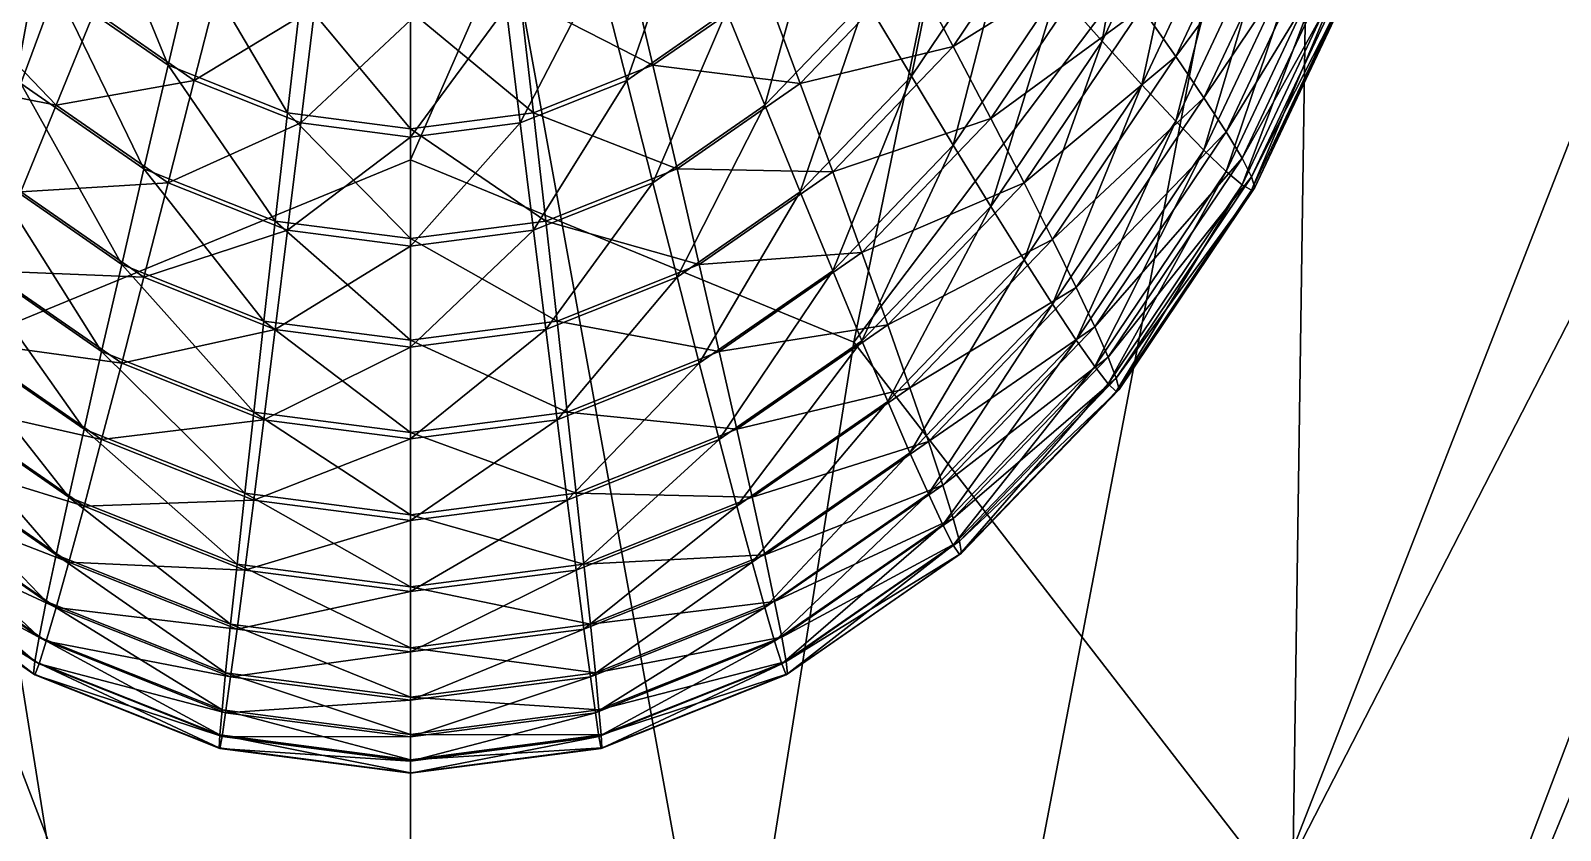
# Model space of a CAD drawing. Header units: metres. Extents: x -1.78 to 1.78, y -2.69 to 0.99.
# Drawn here: x -0.138 to 0.417, y -1.864 to -1.574 of the extents above; entities that cross this region are included whole.
import ezdxf

# ---------------------------------------------------------------- set-up
doc = ezdxf.new("R2010")
doc.units = ezdxf.units.M

msp = doc.modelspace()

# ---------------------------------------------------------------- linework, layer by layer
at = {"layer": 'Cockpit'}
for points in [[(0.26537, -1.4946, 0.41132), (0.251, -1.57795, 0.38563), (0.23473, -1.55959, 0.40219)], [(0.26537, -1.4946, 0.41132), (0.28376, -1.50845, 0.3954), (0.251, -1.57795, 0.38563)], [(0.28376, -1.50845, 0.3954), (0.26537, -1.5938, 0.36854), (0.251, -1.57795, 0.38563)], [(0.31395, -1.50661, 0.19446), (0.26537, -1.56597, 0.17049), (0.27771, -1.5835, 0.18365)], [(0.28376, -1.50845, 0.3954), (0.3, -1.52033, 0.37887), (0.26537, -1.5938, 0.36854)], [(0.32552, -1.51877, 0.20903), (0.31395, -1.50661, 0.19446), (0.27771, -1.5835, 0.18365)], [(-0.14142, -1.5933, 0.12482), (-0.12856, -1.55856, 0.1178), (-0.16527, -1.52038, 0.12316)], [(0.19696, -1.51595, 0.43322), (0.18181, -1.59066, 0.41081), (0.16527, -1.56302, 0.4266)], [(0.19696, -1.51595, 0.43322), (0.21667, -1.53887, 0.41809), (0.18181, -1.59066, 0.41081)], [(0.3, -1.52033, 0.37887), (0.27771, -1.60703, 0.35105), (0.26537, -1.5938, 0.36854)], [(0.32552, -1.51877, 0.20903), (0.27771, -1.5835, 0.18365), (0.28794, -1.5985, 0.19782)], [(0.3, -1.52033, 0.37887), (0.31395, -1.53014, 0.36186), (0.27771, -1.60703, 0.35105)], [(0.33461, -1.52888, 0.22441), (0.32552, -1.51877, 0.20903), (0.28794, -1.5985, 0.19782)], [(-0.08794, -1.58669, 0.11384), (-0.11472, -1.52147, 0.11228), (-0.12856, -1.55856, 0.1178)], [(-0.08794, -1.58669, 0.11384), (-0.07847, -1.54657, 0.10876), (-0.11472, -1.52147, 0.11228)], [(0.23473, -1.52381, 0.14758), (0.18181, -1.55129, 0.13072), (0.19696, -1.57991, 0.13969)], [(0.251, -1.54602, 0.15843), (0.23473, -1.52381, 0.14758), (0.19696, -1.57991, 0.13969)], [(0.1, -1.53052, 0.45136), (0.07847, -1.59218, 0.43323), (0.0684, -1.5524, 0.44829)], [(0.1, -1.53052, 0.45136), (0.11472, -1.56707, 0.43676), (0.07847, -1.59218, 0.43323)], [(0.31395, -1.53014, 0.36186), (0.28794, -1.61754, 0.3333), (0.27771, -1.60703, 0.35105)], [(0.33461, -1.52888, 0.22441), (0.28794, -1.5985, 0.19782), (0.29598, -1.61083, 0.21289)], [(0.31395, -1.53014, 0.36186), (0.32552, -1.53781, 0.3445), (0.28794, -1.61754, 0.3333)], [(0.34115, -1.53686, 0.24049), (0.33461, -1.52888, 0.22441), (0.29598, -1.61083, 0.21289)], [(0.14748, -1.533, 0.44155), (0.12856, -1.60121, 0.42123), (0.11472, -1.56707, 0.43676)], [(0.14748, -1.533, 0.44155), (0.16527, -1.56302, 0.4266), (0.12856, -1.60121, 0.42123)], [(0.34115, -1.53686, 0.24049), (0.29598, -1.61083, 0.21289), (0.30176, -1.62041, 0.22875)], [(0.34509, -1.54265, 0.25715), (0.34115, -1.53686, 0.24049), (0.30176, -1.62041, 0.22875)], [(0.21667, -1.53887, 0.41809), (0.19696, -1.61569, 0.3943), (0.18181, -1.59066, 0.41081)], [(0.21667, -1.53887, 0.41809), (0.23473, -1.55959, 0.40219), (0.19696, -1.61569, 0.3943)], [(0.32552, -1.53781, 0.3445), (0.29598, -1.62524, 0.31541), (0.28794, -1.61754, 0.3333)], [(0.32552, -1.53781, 0.3445), (0.33461, -1.54329, 0.32693), (0.29598, -1.62524, 0.31541)], [(0.33461, -1.54329, 0.32693), (0.30176, -1.63008, 0.29753), (0.29598, -1.62524, 0.31541)], [(0.34509, -1.54265, 0.25715), (0.30176, -1.62041, 0.22875), (0.30525, -1.62717, 0.24527)], [(0.33461, -1.54329, 0.32693), (0.34115, -1.54653, 0.30927), (0.30176, -1.63008, 0.29753)], [(0.34641, -1.54621, 0.27425), (0.34509, -1.54265, 0.25715), (0.30525, -1.62717, 0.24527)], [(-0.04465, -1.60393, 0.11142), (-0.07847, -1.54657, 0.10876), (-0.08794, -1.58669, 0.11384)], [(-0.04465, -1.60393, 0.11142), (-0.03984, -1.56195, 0.1066), (-0.07847, -1.54657, 0.10876)], [(0.08794, -1.58669, 0.11384), (0.07847, -1.54657, 0.10876), (0.03984, -1.56195, 0.1066)], [(0.12856, -1.55856, 0.1178), (0.07847, -1.54657, 0.10876), (0.08794, -1.58669, 0.11384)], [(0.251, -1.54602, 0.15843), (0.19696, -1.57991, 0.13969), (0.21062, -1.60601, 0.15)], [(0.26537, -1.56597, 0.17049), (0.251, -1.54602, 0.15843), (0.21062, -1.60601, 0.15)], [(0.34115, -1.54653, 0.30927), (0.30525, -1.63202, 0.27979), (0.30176, -1.63008, 0.29753)], [(0.34641, -1.54621, 0.27425), (0.30525, -1.62717, 0.24527), (0.30642, -1.63105, 0.26232)], [(0.34115, -1.54653, 0.30927), (0.34509, -1.54751, 0.29167), (0.30525, -1.63202, 0.27979)], [(0.34509, -1.54751, 0.29167), (0.30642, -1.63105, 0.26232), (0.30525, -1.63202, 0.27979)], [(0.34509, -1.54751, 0.29167), (0.34641, -1.54621, 0.27425), (0.30642, -1.63105, 0.26232)], [(-0.0684, -1.5524, 0.44829), (-0.07847, -1.59218, 0.43323), (-0.11472, -1.56707, 0.43676)], [(-0.03473, -1.5658, 0.4464), (-0.07847, -1.59218, 0.43323), (-0.0684, -1.5524, 0.44829)], [(0.0684, -1.5524, 0.44829), (0.03984, -1.60755, 0.43107), (0.03473, -1.5658, 0.4464)], [(0.0684, -1.5524, 0.44829), (0.07847, -1.59218, 0.43323), (0.03984, -1.60755, 0.43107)], [(0.18181, -1.55129, 0.13072), (0.12856, -1.55856, 0.1178), (0.14142, -1.5933, 0.12482)], [(0.19696, -1.57991, 0.13969), (0.18181, -1.55129, 0.13072), (0.14142, -1.5933, 0.12482)], [(-0.09674, -1.62425, 0.12047), (-0.12856, -1.55856, 0.1178), (-0.14142, -1.5933, 0.12482)], [(-0.09674, -1.62425, 0.12047), (-0.08794, -1.58669, 0.11384), (-0.12856, -1.55856, 0.1178)], [(0.14142, -1.5933, 0.12482), (0.12856, -1.55856, 0.1178), (0.08794, -1.58669, 0.11384)], [(0.23473, -1.55959, 0.40219), (0.21062, -1.63794, 0.3772), (0.19696, -1.61569, 0.3943)], [(0.23473, -1.55959, 0.40219), (0.251, -1.57795, 0.38563), (0.21062, -1.63794, 0.3772)], [(-0.12856, -1.60121, 0.42123), (-0.18181, -1.59066, 0.41081), (-0.16527, -1.56302, 0.4266)], [(-0.11472, -1.56707, 0.43676), (-0.12856, -1.60121, 0.42123), (-0.16527, -1.56302, 0.4266)], [(0, -1.60973, 0.11061), (-0.03984, -1.56195, 0.1066), (-0.04465, -1.60393, 0.11142)], [(0, -1.60973, 0.11061), (0, -1.56713, 0.10587), (-0.03984, -1.56195, 0.1066)], [(0.04465, -1.60393, 0.11142), (0.03984, -1.56195, 0.1066), (0, -1.56713, 0.10587)], [(0.08794, -1.58669, 0.11384), (0.03984, -1.56195, 0.1066), (0.04465, -1.60393, 0.11142)], [(0.16527, -1.56302, 0.4266), (0.14142, -1.63266, 0.40491), (0.12856, -1.60121, 0.42123)], [(0.16527, -1.56302, 0.4266), (0.18181, -1.59066, 0.41081), (0.14142, -1.63266, 0.40491)], [(-0.07847, -1.59218, 0.43323), (-0.12856, -1.60121, 0.42123), (-0.11472, -1.56707, 0.43676)], [(-0.03473, -1.5658, 0.4464), (-0.03984, -1.60755, 0.43107), (-0.07847, -1.59218, 0.43323)], [(0, -1.57032, 0.44577), (-0.03984, -1.60755, 0.43107), (-0.03473, -1.5658, 0.4464)], [(0, -1.57032, 0.44577), (0, -1.61273, 0.43034), (-0.03984, -1.60755, 0.43107)], [(0.03473, -1.5658, 0.4464), (0, -1.61273, 0.43034), (0, -1.57032, 0.44577)], [(0.03473, -1.5658, 0.4464), (0.03984, -1.60755, 0.43107), (0, -1.61273, 0.43034)], [(0.04465, -1.60393, 0.11142), (0, -1.56713, 0.10587), (0, -1.60973, 0.11061)], [(0.11472, -1.56707, 0.43676), (0.08794, -1.62934, 0.41728), (0.07847, -1.59218, 0.43323)], [(0.11472, -1.56707, 0.43676), (0.12856, -1.60121, 0.42123), (0.08794, -1.62934, 0.41728)], [(0.26537, -1.56597, 0.17049), (0.21062, -1.60601, 0.15), (0.22267, -1.62939, 0.16158)], [(0.27771, -1.5835, 0.18365), (0.26537, -1.56597, 0.17049), (0.22267, -1.62939, 0.16158)], [(0.19696, -1.57991, 0.13969), (0.14142, -1.5933, 0.12482), (0.15321, -1.62541, 0.1333)], [(0.21062, -1.60601, 0.15), (0.19696, -1.57991, 0.13969), (0.15321, -1.62541, 0.1333)], [(0.251, -1.57795, 0.38563), (0.22267, -1.65722, 0.35963), (0.21062, -1.63794, 0.3772)], [(0.251, -1.57795, 0.38563), (0.26537, -1.5938, 0.36854), (0.22267, -1.65722, 0.35963)], [(-0.04912, -1.6432, 0.11781), (-0.08794, -1.58669, 0.11384), (-0.09674, -1.62425, 0.12047)], [(-0.04912, -1.6432, 0.11781), (-0.04465, -1.60393, 0.11142), (-0.08794, -1.58669, 0.11384)], [(0.09674, -1.62425, 0.12047), (0.08794, -1.58669, 0.11384), (0.04465, -1.60393, 0.11142)], [(0.14142, -1.5933, 0.12482), (0.08794, -1.58669, 0.11384), (0.09674, -1.62425, 0.12047)], [(0.27771, -1.5835, 0.18365), (0.22267, -1.62939, 0.16158), (0.23303, -1.64988, 0.17432)], [(0.28794, -1.5985, 0.19782), (0.27771, -1.5835, 0.18365), (0.23303, -1.64988, 0.17432)], [(-0.12856, -1.60121, 0.42123), (-0.14142, -1.63266, 0.40491), (-0.18181, -1.59066, 0.41081)], [(-0.07847, -1.59218, 0.43323), (-0.08794, -1.62934, 0.41728), (-0.12856, -1.60121, 0.42123)], [(-0.03984, -1.60755, 0.43107), (-0.08794, -1.62934, 0.41728), (-0.07847, -1.59218, 0.43323)], [(0.07847, -1.59218, 0.43323), (0.04465, -1.64657, 0.41486), (0.03984, -1.60755, 0.43107)], [(0.07847, -1.59218, 0.43323), (0.08794, -1.62934, 0.41728), (0.04465, -1.64657, 0.41486)], [(0.18181, -1.59066, 0.41081), (0.15321, -1.6612, 0.38791), (0.14142, -1.63266, 0.40491)], [(0.18181, -1.59066, 0.41081), (0.19696, -1.61569, 0.3943), (0.15321, -1.6612, 0.38791)], [(-0.1048, -1.65894, 0.12858), (-0.14142, -1.5933, 0.12482), (-0.15321, -1.62541, 0.1333)], [(-0.1048, -1.65894, 0.12858), (-0.09674, -1.62425, 0.12047), (-0.14142, -1.5933, 0.12482)], [(0.15321, -1.62541, 0.1333), (0.14142, -1.5933, 0.12482), (0.09674, -1.62425, 0.12047)], [(0.26537, -1.5938, 0.36854), (0.23303, -1.6734, 0.34173), (0.22267, -1.65722, 0.35963)], [(0.26537, -1.5938, 0.36854), (0.27771, -1.60703, 0.35105), (0.23303, -1.6734, 0.34173)], [(0.28794, -1.5985, 0.19782), (0.23303, -1.64988, 0.17432), (0.24161, -1.66732, 0.18815)], [(0.29598, -1.61083, 0.21289), (0.28794, -1.5985, 0.19782), (0.24161, -1.66732, 0.18815)], [(-0.08794, -1.62934, 0.41728), (-0.14142, -1.63266, 0.40491), (-0.12856, -1.60121, 0.42123)], [(0, -1.64958, 0.11691), (-0.04465, -1.60393, 0.11142), (-0.04912, -1.6432, 0.11781)], [(0, -1.64958, 0.11691), (0, -1.60973, 0.11061), (-0.04465, -1.60393, 0.11142)], [(0.04912, -1.6432, 0.11781), (0.04465, -1.60393, 0.11142), (0, -1.60973, 0.11061)], [(0.09674, -1.62425, 0.12047), (0.04465, -1.60393, 0.11142), (0.04912, -1.6432, 0.11781)], [(0.12856, -1.60121, 0.42123), (0.09674, -1.66361, 0.40056), (0.08794, -1.62934, 0.41728)], [(0.12856, -1.60121, 0.42123), (0.14142, -1.63266, 0.40491), (0.09674, -1.66361, 0.40056)], [(-0.03984, -1.60755, 0.43107), (-0.04465, -1.64657, 0.41486), (-0.08794, -1.62934, 0.41728)], [(0, -1.61273, 0.43034), (-0.04465, -1.64657, 0.41486), (-0.03984, -1.60755, 0.43107)], [(0.03984, -1.60755, 0.43107), (0, -1.65237, 0.41404), (0, -1.61273, 0.43034)], [(0.03984, -1.60755, 0.43107), (0.04465, -1.64657, 0.41486), (0, -1.65237, 0.41404)], [(0.04912, -1.6432, 0.11781), (0, -1.60973, 0.11061), (0, -1.64958, 0.11691)], [(0.21062, -1.60601, 0.15), (0.15321, -1.62541, 0.1333), (0.16383, -1.65467, 0.14316)], [(0.22267, -1.62939, 0.16158), (0.21062, -1.60601, 0.15), (0.16383, -1.65467, 0.14316)], [(0.27771, -1.60703, 0.35105), (0.24161, -1.68636, 0.32363), (0.23303, -1.6734, 0.34173)], [(0.27771, -1.60703, 0.35105), (0.28794, -1.61754, 0.3333), (0.24161, -1.68636, 0.32363)], [(0, -1.61273, 0.43034), (0, -1.65237, 0.41404), (-0.04465, -1.64657, 0.41486)], [(0.29598, -1.61083, 0.21289), (0.24161, -1.66732, 0.18815), (0.24835, -1.68157, 0.20295)], [(0.30176, -1.62041, 0.22875), (0.29598, -1.61083, 0.21289), (0.24835, -1.68157, 0.20295)], [(0.19696, -1.61569, 0.3943), (0.16383, -1.6866, 0.37036), (0.15321, -1.6612, 0.38791)], [(0.19696, -1.61569, 0.3943), (0.21062, -1.63794, 0.3772), (0.16383, -1.6866, 0.37036)], [(0.28794, -1.61754, 0.3333), (0.24835, -1.69598, 0.30547), (0.24161, -1.68636, 0.32363)], [(0.28794, -1.61754, 0.3333), (0.29598, -1.62524, 0.31541), (0.24835, -1.69598, 0.30547)], [(0.30176, -1.62041, 0.22875), (0.24835, -1.68157, 0.20295), (0.25321, -1.69254, 0.21861)], [(0.30525, -1.62717, 0.24527), (0.30176, -1.62041, 0.22875), (0.25321, -1.69254, 0.21861)], [(-0.11207, -1.69052, 0.13812), (-0.15321, -1.62541, 0.1333), (-0.16383, -1.65467, 0.14316)], [(-0.11207, -1.69052, 0.13812), (-0.1048, -1.65894, 0.12858), (-0.15321, -1.62541, 0.1333)], [(-0.05321, -1.67948, 0.1257), (-0.09674, -1.62425, 0.12047), (-0.1048, -1.65894, 0.12858)], [(-0.05321, -1.67948, 0.1257), (-0.04912, -1.6432, 0.11781), (-0.09674, -1.62425, 0.12047)], [(0.1048, -1.65894, 0.12858), (0.09674, -1.62425, 0.12047), (0.04912, -1.6432, 0.11781)], [(0.15321, -1.62541, 0.1333), (0.09674, -1.62425, 0.12047), (0.1048, -1.65894, 0.12858)], [(0.16383, -1.65467, 0.14316), (0.15321, -1.62541, 0.1333), (0.1048, -1.65894, 0.12858)], [(0.29598, -1.62524, 0.31541), (0.25321, -1.7022, 0.2874), (0.24835, -1.69598, 0.30547)], [(0.29598, -1.62524, 0.31541), (0.30176, -1.63008, 0.29753), (0.25321, -1.7022, 0.2874)], [(-0.08794, -1.62934, 0.41728), (-0.09674, -1.66361, 0.40056), (-0.14142, -1.63266, 0.40491)], [(-0.04465, -1.64657, 0.41486), (-0.09674, -1.66361, 0.40056), (-0.08794, -1.62934, 0.41728)], [(0.08794, -1.62934, 0.41728), (0.04912, -1.68257, 0.3979), (0.04465, -1.64657, 0.41486)], [(0.08794, -1.62934, 0.41728), (0.09674, -1.66361, 0.40056), (0.04912, -1.68257, 0.3979)], [(0.22267, -1.62939, 0.16158), (0.16383, -1.65467, 0.14316), (0.17321, -1.68083, 0.15435)], [(0.23303, -1.64988, 0.17432), (0.22267, -1.62939, 0.16158), (0.17321, -1.68083, 0.15435)], [(0.30525, -1.62717, 0.24527), (0.25321, -1.69254, 0.21861), (0.25614, -1.70013, 0.23501)], [(0.30176, -1.63008, 0.29753), (0.25614, -1.70498, 0.26954), (0.25321, -1.7022, 0.2874)], [(0.30642, -1.63105, 0.26232), (0.30525, -1.62717, 0.24527), (0.25614, -1.70013, 0.23501)], [(0.30176, -1.63008, 0.29753), (0.30525, -1.63202, 0.27979), (0.25614, -1.70498, 0.26954)], [(0.30642, -1.63105, 0.26232), (0.25614, -1.70013, 0.23501), (0.25712, -1.70428, 0.25203)], [(0.30525, -1.63202, 0.27979), (0.25712, -1.70428, 0.25203), (0.25614, -1.70498, 0.26954)], [(0.30525, -1.63202, 0.27979), (0.30642, -1.63105, 0.26232), (0.25712, -1.70428, 0.25203)], [(-0.09674, -1.66361, 0.40056), (-0.15321, -1.6612, 0.38791), (-0.14142, -1.63266, 0.40491)], [(0.14142, -1.63266, 0.40491), (0.1048, -1.69473, 0.3832), (0.09674, -1.66361, 0.40056)], [(0.14142, -1.63266, 0.40491), (0.15321, -1.6612, 0.38791), (0.1048, -1.69473, 0.3832)], [(0, -1.68639, 0.12473), (-0.04912, -1.6432, 0.11781), (-0.05321, -1.67948, 0.1257)], [(0, -1.68639, 0.12473), (0, -1.64958, 0.11691), (-0.04912, -1.6432, 0.11781)], [(0.05321, -1.67948, 0.1257), (0.04912, -1.6432, 0.11781), (0, -1.64958, 0.11691)], [(0.1048, -1.65894, 0.12858), (0.04912, -1.6432, 0.11781), (0.05321, -1.67948, 0.1257)], [(0.21062, -1.63794, 0.3772), (0.17321, -1.70867, 0.3524), (0.16383, -1.6866, 0.37036)], [(0.21062, -1.63794, 0.3772), (0.22267, -1.65722, 0.35963), (0.17321, -1.70867, 0.3524)], [(-0.04465, -1.64657, 0.41486), (-0.04912, -1.68257, 0.3979), (-0.09674, -1.66361, 0.40056)], [(0, -1.65237, 0.41404), (-0.04912, -1.68257, 0.3979), (-0.04465, -1.64657, 0.41486)], [(0.04465, -1.64657, 0.41486), (0, -1.68895, 0.397), (0, -1.65237, 0.41404)], [(0.04465, -1.64657, 0.41486), (0.04912, -1.68257, 0.3979), (0, -1.68895, 0.397)], [(0, -1.65237, 0.41404), (0, -1.68895, 0.397), (-0.04912, -1.68257, 0.3979)], [(0.05321, -1.67948, 0.1257), (0, -1.64958, 0.11691), (0, -1.68639, 0.12473)], [(0.23303, -1.64988, 0.17432), (0.17321, -1.68083, 0.15435), (0.18126, -1.70372, 0.16676)], [(0.24161, -1.66732, 0.18815), (0.23303, -1.64988, 0.17432), (0.18126, -1.70372, 0.16676)], [(-0.11848, -1.71874, 0.14902), (-0.16383, -1.65467, 0.14316), (-0.1732, -1.68083, 0.15435)], [(-0.11848, -1.71874, 0.14902), (-0.11207, -1.69052, 0.13812), (-0.16383, -1.65467, 0.14316)], [(-0.0569, -1.71248, 0.13504), (-0.1048, -1.65894, 0.12858), (-0.11207, -1.69052, 0.13812)], [(-0.0569, -1.71248, 0.13504), (-0.05321, -1.67948, 0.1257), (-0.1048, -1.65894, 0.12858)], [(0.11207, -1.69052, 0.13812), (0.1048, -1.65894, 0.12858), (0.05321, -1.67948, 0.1257)], [(0.16383, -1.65467, 0.14316), (0.1048, -1.65894, 0.12858), (0.11207, -1.69052, 0.13812)], [(0.17321, -1.68083, 0.15435), (0.16383, -1.65467, 0.14316), (0.11207, -1.69052, 0.13812)], [(0.22267, -1.65722, 0.35963), (0.18126, -1.72724, 0.33416), (0.17321, -1.70867, 0.3524)], [(0.22267, -1.65722, 0.35963), (0.23303, -1.6734, 0.34173), (0.18126, -1.72724, 0.33416)], [(-0.1048, -1.69473, 0.3832), (-0.16383, -1.6866, 0.37036), (-0.15321, -1.6612, 0.38791)], [(-0.09674, -1.66361, 0.40056), (-0.1048, -1.69473, 0.3832), (-0.15321, -1.6612, 0.38791)], [(-0.04912, -1.68257, 0.3979), (-0.1048, -1.69473, 0.3832), (-0.09674, -1.66361, 0.40056)], [(0.09674, -1.66361, 0.40056), (0.05321, -1.71526, 0.38031), (0.04912, -1.68257, 0.3979)], [(0.09674, -1.66361, 0.40056), (0.1048, -1.69473, 0.3832), (0.05321, -1.71526, 0.38031)], [(0.15321, -1.6612, 0.38791), (0.11207, -1.72245, 0.36532), (0.1048, -1.69473, 0.3832)], [(0.15321, -1.6612, 0.38791), (0.16383, -1.6866, 0.37036), (0.11207, -1.72245, 0.36532)], [(0.24161, -1.66732, 0.18815), (0.18126, -1.70372, 0.16676), (0.18794, -1.72314, 0.18031)], [(0.24835, -1.68157, 0.20295), (0.24161, -1.66732, 0.18815), (0.18794, -1.72314, 0.18031)], [(0.23303, -1.6734, 0.34173), (0.18794, -1.74218, 0.31578), (0.18126, -1.72724, 0.33416)], [(0.23303, -1.6734, 0.34173), (0.24161, -1.68636, 0.32363), (0.18794, -1.74218, 0.31578)], [(-0.12399, -1.74338, 0.16118), (-0.1732, -1.68083, 0.15435), (-0.18126, -1.70372, 0.16676)], [(-0.12399, -1.74338, 0.16118), (-0.11848, -1.71874, 0.14902), (-0.1732, -1.68083, 0.15435)], [(0, -1.71987, 0.134), (-0.05321, -1.67948, 0.1257), (-0.0569, -1.71248, 0.13504)], [(0, -1.71987, 0.134), (0, -1.68639, 0.12473), (-0.05321, -1.67948, 0.1257)], [(0.0569, -1.71248, 0.13504), (0.05321, -1.67948, 0.1257), (0, -1.68639, 0.12473)], [(0.11207, -1.69052, 0.13812), (0.05321, -1.67948, 0.1257), (0.0569, -1.71248, 0.13504)], [(0.17321, -1.68083, 0.15435), (0.11207, -1.69052, 0.13812), (0.11848, -1.71874, 0.14902)], [(0.18126, -1.70372, 0.16676), (0.17321, -1.68083, 0.15435), (0.11848, -1.71874, 0.14902)], [(0.24835, -1.68157, 0.20295), (0.18794, -1.72314, 0.18031), (0.19319, -1.73895, 0.19489)], [(0.25321, -1.69254, 0.21861), (0.24835, -1.68157, 0.20295), (0.19319, -1.73895, 0.19489)], [(-0.11207, -1.72245, 0.36532), (-0.1732, -1.70867, 0.3524), (-0.16383, -1.6866, 0.37036)], [(-0.1048, -1.69473, 0.3832), (-0.11207, -1.72245, 0.36532), (-0.16383, -1.6866, 0.37036)], [(-0.04912, -1.68257, 0.3979), (-0.05321, -1.71526, 0.38031), (-0.1048, -1.69473, 0.3832)], [(0, -1.68895, 0.397), (-0.05321, -1.71526, 0.38031), (-0.04912, -1.68257, 0.3979)], [(0.04912, -1.68257, 0.3979), (0, -1.72218, 0.37934), (0, -1.68895, 0.397)], [(0.04912, -1.68257, 0.3979), (0.05321, -1.71526, 0.38031), (0, -1.72218, 0.37934)], [(0.0569, -1.71248, 0.13504), (0, -1.68639, 0.12473), (0, -1.71987, 0.134)], [(0.16383, -1.6866, 0.37036), (0.11848, -1.74657, 0.34707), (0.11207, -1.72245, 0.36532)], [(0.16383, -1.6866, 0.37036), (0.17321, -1.70867, 0.3524), (0.11848, -1.74657, 0.34707)], [(0.24161, -1.68636, 0.32363), (0.19319, -1.75336, 0.29741), (0.18794, -1.74218, 0.31578)], [(0.24161, -1.68636, 0.32363), (0.24835, -1.69598, 0.30547), (0.19319, -1.75336, 0.29741)], [(-0.06015, -1.74195, 0.14576), (-0.11207, -1.69052, 0.13812), (-0.11848, -1.71874, 0.14902)], [(-0.06015, -1.74195, 0.14576), (-0.0569, -1.71248, 0.13504), (-0.11207, -1.69052, 0.13812)], [(0, -1.68895, 0.397), (0, -1.72218, 0.37934), (-0.05321, -1.71526, 0.38031)], [(0.11848, -1.71874, 0.14902), (0.11207, -1.69052, 0.13812), (0.0569, -1.71248, 0.13504)], [(0.25321, -1.69254, 0.21861), (0.19319, -1.73895, 0.19489), (0.19696, -1.75104, 0.21039)], [(0.25614, -1.70013, 0.23501), (0.25321, -1.69254, 0.21861), (0.19696, -1.75104, 0.21039)], [(-0.05321, -1.71526, 0.38031), (-0.11207, -1.72245, 0.36532), (-0.1048, -1.69473, 0.3832)], [(0.1048, -1.69473, 0.3832), (0.0569, -1.74441, 0.36224), (0.05321, -1.71526, 0.38031)], [(0.1048, -1.69473, 0.3832), (0.11207, -1.72245, 0.36532), (0.0569, -1.74441, 0.36224)], [(0.24835, -1.69598, 0.30547), (0.19696, -1.76071, 0.27917), (0.19319, -1.75336, 0.29741)], [(0.24835, -1.69598, 0.30547), (0.25321, -1.7022, 0.2874), (0.19696, -1.76071, 0.27917)], [(-0.12856, -1.76427, 0.17453), (-0.18126, -1.70372, 0.16676), (-0.18794, -1.72314, 0.18031)], [(-0.12856, -1.76427, 0.17453), (-0.12399, -1.74338, 0.16118), (-0.18126, -1.70372, 0.16676)], [(0.18126, -1.70372, 0.16676), (0.11848, -1.71874, 0.14902), (0.12399, -1.74338, 0.16118)], [(0.18794, -1.72314, 0.18031), (0.18126, -1.70372, 0.16676), (0.12399, -1.74338, 0.16118)], [(0.25614, -1.70013, 0.23501), (0.19696, -1.75104, 0.21039), (0.19924, -1.75931, 0.2267)], [(0.25321, -1.7022, 0.2874), (0.19924, -1.76416, 0.26122), (0.19696, -1.76071, 0.27917)], [(0.25712, -1.70428, 0.25203), (0.25614, -1.70013, 0.23501), (0.19924, -1.75931, 0.2267)], [(0.25321, -1.7022, 0.2874), (0.25614, -1.70498, 0.26954), (0.19924, -1.76416, 0.26122)], [(0.25712, -1.70428, 0.25203), (0.19924, -1.75931, 0.2267), (0.2, -1.76369, 0.24368)], [(0.25614, -1.70498, 0.26954), (0.25712, -1.70428, 0.25203), (0.2, -1.76369, 0.24368)], [(-0.11848, -1.74658, 0.34707), (-0.18126, -1.72724, 0.33416), (-0.1732, -1.70867, 0.3524)], [(-0.11207, -1.72245, 0.36532), (-0.11848, -1.74658, 0.34707), (-0.1732, -1.70867, 0.3524)], [(0.17321, -1.70867, 0.3524), (0.12399, -1.76691, 0.32858), (0.11848, -1.74657, 0.34707)], [(0.17321, -1.70867, 0.3524), (0.18126, -1.72724, 0.33416), (0.12399, -1.76691, 0.32858)], [(0.25614, -1.70498, 0.26954), (0.2, -1.76369, 0.24368), (0.19924, -1.76416, 0.26122)], [(-0.05321, -1.71526, 0.38031), (-0.0569, -1.74441, 0.36224), (-0.11207, -1.72245, 0.36532)], [(0, -1.74977, 0.14466), (-0.0569, -1.71248, 0.13504), (-0.06015, -1.74195, 0.14576)], [(0, -1.74977, 0.14466), (0, -1.71987, 0.134), (-0.0569, -1.71248, 0.13504)], [(0, -1.72218, 0.37934), (-0.0569, -1.74441, 0.36224), (-0.05321, -1.71526, 0.38031)], [(0.06015, -1.74195, 0.14576), (0.0569, -1.71248, 0.13504), (0, -1.71987, 0.134)], [(0.05321, -1.71526, 0.38031), (0, -1.7518, 0.3612), (0, -1.72218, 0.37934)], [(0.05321, -1.71526, 0.38031), (0.0569, -1.74441, 0.36224), (0, -1.7518, 0.3612)], [(0.11848, -1.71874, 0.14902), (0.0569, -1.71248, 0.13504), (0.06015, -1.74195, 0.14576)], [(-0.06295, -1.76768, 0.15777), (-0.11848, -1.71874, 0.14902), (-0.12399, -1.74338, 0.16118)], [(-0.06295, -1.76768, 0.15777), (-0.06015, -1.74195, 0.14576), (-0.11848, -1.71874, 0.14902)], [(0.06015, -1.74195, 0.14576), (0, -1.71987, 0.134), (0, -1.74977, 0.14466)], [(0.12399, -1.74338, 0.16118), (0.11848, -1.71874, 0.14902), (0.06015, -1.74195, 0.14576)], [(-0.13215, -1.78123, 0.18895), (-0.18794, -1.72314, 0.18031), (-0.19319, -1.73895, 0.19489)], [(-0.13215, -1.78123, 0.18895), (-0.12856, -1.76427, 0.17453), (-0.18794, -1.72314, 0.18031)], [(-0.0569, -1.74441, 0.36224), (-0.11848, -1.74658, 0.34707), (-0.11207, -1.72245, 0.36532)], [(0, -1.72218, 0.37934), (0, -1.7518, 0.3612), (-0.0569, -1.74441, 0.36224)], [(0.11207, -1.72245, 0.36532), (0.06015, -1.76979, 0.34381), (0.0569, -1.74441, 0.36224)], [(0.11207, -1.72245, 0.36532), (0.11848, -1.74657, 0.34707), (0.06015, -1.76979, 0.34381)], [(0.18794, -1.72314, 0.18031), (0.12399, -1.74338, 0.16118), (0.12856, -1.76427, 0.17453)], [(0.19319, -1.73895, 0.19489), (0.18794, -1.72314, 0.18031), (0.12856, -1.76427, 0.17453)], [(-0.12399, -1.76691, 0.32858), (-0.18794, -1.74218, 0.31578), (-0.18126, -1.72724, 0.33416)], [(-0.11848, -1.74658, 0.34707), (-0.12399, -1.76691, 0.32858), (-0.18126, -1.72724, 0.33416)], [(0.18126, -1.72724, 0.33416), (0.12856, -1.78331, 0.31), (0.12399, -1.76691, 0.32858)], [(0.18126, -1.72724, 0.33416), (0.18794, -1.74218, 0.31578), (0.12856, -1.78331, 0.31)], [(-0.13473, -1.79414, 0.20433), (-0.19319, -1.73895, 0.19489), (-0.19696, -1.75104, 0.21039)], [(-0.12856, -1.78331, 0.31), (-0.19319, -1.75336, 0.29741), (-0.18794, -1.74218, 0.31578)], [(-0.13473, -1.79414, 0.20433), (-0.13215, -1.78123, 0.18895), (-0.19319, -1.73895, 0.19489)], [(-0.12399, -1.76691, 0.32858), (-0.12856, -1.78331, 0.31), (-0.18794, -1.74218, 0.31578)], [(0, -1.77586, 0.15662), (-0.06015, -1.74195, 0.14576), (-0.06295, -1.76768, 0.15777)], [(0, -1.77586, 0.15662), (0, -1.74977, 0.14466), (-0.06015, -1.74195, 0.14576)], [(0.06295, -1.76768, 0.15777), (0.06015, -1.74195, 0.14576), (0, -1.74977, 0.14466)], [(0.12399, -1.74338, 0.16118), (0.06015, -1.74195, 0.14576), (0.06295, -1.76768, 0.15777)], [(0.19319, -1.73895, 0.19489), (0.12856, -1.76427, 0.17453), (0.13215, -1.78123, 0.18895)], [(0.18794, -1.74218, 0.31578), (0.13215, -1.79564, 0.29147), (0.12856, -1.78331, 0.31)], [(0.19696, -1.75104, 0.21039), (0.19319, -1.73895, 0.19489), (0.13215, -1.78123, 0.18895)], [(0.18794, -1.74218, 0.31578), (0.19319, -1.75336, 0.29741), (0.13215, -1.79564, 0.29147)], [(-0.06527, -1.78946, 0.17099), (-0.12399, -1.74338, 0.16118), (-0.12856, -1.76427, 0.17453)], [(-0.06527, -1.78946, 0.17099), (-0.06295, -1.76768, 0.15777), (-0.12399, -1.74338, 0.16118)], [(-0.06015, -1.76979, 0.34381), (-0.12399, -1.76691, 0.32858), (-0.11848, -1.74658, 0.34707)], [(-0.0569, -1.74441, 0.36224), (-0.06015, -1.76979, 0.34381), (-0.11848, -1.74658, 0.34707)], [(0, -1.7518, 0.3612), (-0.06015, -1.76979, 0.34381), (-0.0569, -1.74441, 0.36224)], [(0.0569, -1.74441, 0.36224), (0, -1.77761, 0.34271), (0, -1.7518, 0.3612)], [(0.0569, -1.74441, 0.36224), (0.06015, -1.76979, 0.34381), (0, -1.77761, 0.34271)], [(0.11848, -1.74657, 0.34707), (0.06295, -1.79121, 0.32517), (0.06015, -1.76979, 0.34381)], [(0.12856, -1.76427, 0.17453), (0.12399, -1.74338, 0.16118), (0.06295, -1.76768, 0.15777)], [(0.11848, -1.74657, 0.34707), (0.12399, -1.76691, 0.32858), (0.06295, -1.79121, 0.32517)], [(-0.13629, -1.80291, 0.22057), (-0.19696, -1.75104, 0.21039), (-0.19924, -1.75931, 0.2267)], [(-0.13629, -1.80291, 0.22057), (-0.13473, -1.79414, 0.20433), (-0.19696, -1.75104, 0.21039)], [(-0.13215, -1.79564, 0.29147), (-0.19696, -1.76071, 0.27917), (-0.19319, -1.75336, 0.29741)], [(-0.12856, -1.78331, 0.31), (-0.13215, -1.79564, 0.29147), (-0.19319, -1.75336, 0.29741)], [(0, -1.7518, 0.3612), (0, -1.77761, 0.34271), (-0.06015, -1.76979, 0.34381)], [(0.06295, -1.76768, 0.15777), (0, -1.74977, 0.14466), (0, -1.77586, 0.15662)], [(0.19696, -1.75104, 0.21039), (0.13215, -1.78123, 0.18895), (0.13473, -1.79414, 0.20433)], [(0.19319, -1.75336, 0.29741), (0.13473, -1.80381, 0.27312), (0.13215, -1.79564, 0.29147)], [(0.19924, -1.75931, 0.2267), (0.19696, -1.75104, 0.21039), (0.13473, -1.79414, 0.20433)], [(0.19319, -1.75336, 0.29741), (0.19696, -1.76071, 0.27917), (0.13473, -1.80381, 0.27312)], [(-0.13681, -1.80746, 0.23753), (-0.19924, -1.75931, 0.2267), (-0.2, -1.76369, 0.24368)], [(-0.13681, -1.80746, 0.23753), (-0.13629, -1.80291, 0.22057), (-0.19924, -1.75931, 0.2267)], [(0.19924, -1.75931, 0.2267), (0.13473, -1.79414, 0.20433), (0.13629, -1.80291, 0.22057)], [(0.2, -1.76369, 0.24368), (0.19924, -1.75931, 0.2267), (0.13629, -1.80291, 0.22057)], [(-0.13629, -1.80776, 0.25509), (-0.2, -1.76369, 0.24368), (-0.19924, -1.76416, 0.26122)], [(-0.13629, -1.80776, 0.25509), (-0.13681, -1.80746, 0.23753), (-0.2, -1.76369, 0.24368)], [(-0.13473, -1.80381, 0.27312), (-0.19924, -1.76416, 0.26122), (-0.19696, -1.76071, 0.27917)], [(-0.13473, -1.80381, 0.27312), (-0.13629, -1.80776, 0.25509), (-0.19924, -1.76416, 0.26122)], [(-0.13215, -1.79564, 0.29147), (-0.13473, -1.80381, 0.27312), (-0.19696, -1.76071, 0.27917)], [(-0.06709, -1.80712, 0.18531), (-0.12856, -1.76427, 0.17453), (-0.13215, -1.78123, 0.18895)], [(-0.06709, -1.80712, 0.18531), (-0.06527, -1.78946, 0.17099), (-0.12856, -1.76427, 0.17453)], [(0.12856, -1.76427, 0.17453), (0.06295, -1.76768, 0.15777), (0.06527, -1.78946, 0.17099)], [(0.13215, -1.78123, 0.18895), (0.12856, -1.76427, 0.17453), (0.06527, -1.78946, 0.17099)], [(0.19696, -1.76071, 0.27917), (0.13629, -1.80776, 0.25509), (0.13473, -1.80381, 0.27312)], [(0.19696, -1.76071, 0.27917), (0.19924, -1.76416, 0.26122), (0.13629, -1.80776, 0.25509)], [(0.2, -1.76369, 0.24368), (0.13629, -1.80291, 0.22057), (0.13681, -1.80746, 0.23753)], [(0.19924, -1.76416, 0.26122), (0.13681, -1.80746, 0.23753), (0.13629, -1.80776, 0.25509)], [(0.19924, -1.76416, 0.26122), (0.2, -1.76369, 0.24368), (0.13681, -1.80746, 0.23753)], [(-0.06295, -1.79121, 0.32517), (-0.12856, -1.78331, 0.31), (-0.12399, -1.76691, 0.32858)], [(-0.06015, -1.76979, 0.34381), (-0.06295, -1.79121, 0.32517), (-0.12399, -1.76691, 0.32858)], [(0, -1.79794, 0.16979), (-0.06295, -1.76768, 0.15777), (-0.06527, -1.78946, 0.17099)], [(0, -1.79794, 0.16979), (0, -1.77586, 0.15662), (-0.06295, -1.76768, 0.15777)], [(0, -1.77761, 0.34271), (-0.06295, -1.79121, 0.32517), (-0.06015, -1.76979, 0.34381)], [(0.06527, -1.78946, 0.17099), (0.06295, -1.76768, 0.15777), (0, -1.77586, 0.15662)], [(0.06015, -1.76979, 0.34381), (0, -1.79939, 0.32402), (0, -1.77761, 0.34271)], [(0.06015, -1.76979, 0.34381), (0.06295, -1.79121, 0.32517), (0, -1.79939, 0.32402)], [(0.12399, -1.76691, 0.32858), (0.06527, -1.8085, 0.30646), (0.06295, -1.79121, 0.32517)], [(0.12399, -1.76691, 0.32858), (0.12856, -1.78331, 0.31), (0.06527, -1.8085, 0.30646)], [(0.06527, -1.78946, 0.17099), (0, -1.77586, 0.15662), (0, -1.79794, 0.16979)], [(-0.0684, -1.82054, 0.20062), (-0.13215, -1.78123, 0.18895), (-0.13473, -1.79414, 0.20433)], [(-0.0684, -1.82054, 0.20062), (-0.06709, -1.80712, 0.18531), (-0.13215, -1.78123, 0.18895)], [(0, -1.77761, 0.34271), (0, -1.79939, 0.32402), (-0.06295, -1.79121, 0.32517)], [(0.13215, -1.78123, 0.18895), (0.06527, -1.78946, 0.17099), (0.06709, -1.80712, 0.18531)], [(0.13473, -1.79414, 0.20433), (0.13215, -1.78123, 0.18895), (0.06709, -1.80712, 0.18531)], [(-0.06527, -1.8085, 0.30646), (-0.13215, -1.79564, 0.29147), (-0.12856, -1.78331, 0.31)], [(-0.06295, -1.79121, 0.32517), (-0.06527, -1.8085, 0.30646), (-0.12856, -1.78331, 0.31)], [(0.12856, -1.78331, 0.31), (0.06709, -1.82153, 0.28783), (0.06527, -1.8085, 0.30646)], [(0.12856, -1.78331, 0.31), (0.13215, -1.79564, 0.29147), (0.06709, -1.82153, 0.28783)], [(0, -1.81584, 0.18408), (-0.06527, -1.78946, 0.17099), (-0.06709, -1.80712, 0.18531)], [(0, -1.81584, 0.18408), (0, -1.79794, 0.16979), (-0.06527, -1.78946, 0.17099)], [(0, -1.79939, 0.32402), (-0.06527, -1.8085, 0.30646), (-0.06295, -1.79121, 0.32517)], [(0.06709, -1.80712, 0.18531), (0.06527, -1.78946, 0.17099), (0, -1.79794, 0.16979)], [(0.06295, -1.79121, 0.32517), (0, -1.81698, 0.30527), (0, -1.79939, 0.32402)], [(0.06295, -1.79121, 0.32517), (0.06527, -1.8085, 0.30646), (0, -1.81698, 0.30527)], [(-0.06919, -1.82961, 0.21682), (-0.13473, -1.79414, 0.20433), (-0.13629, -1.80291, 0.22057)], [(-0.06919, -1.82961, 0.21682), (-0.0684, -1.82054, 0.20062), (-0.13473, -1.79414, 0.20433)], [(-0.06709, -1.82153, 0.28783), (-0.13473, -1.80381, 0.27312), (-0.13215, -1.79564, 0.29147)], [(-0.06527, -1.8085, 0.30646), (-0.06709, -1.82153, 0.28783), (-0.13215, -1.79564, 0.29147)], [(0.06709, -1.80712, 0.18531), (0, -1.79794, 0.16979), (0, -1.81584, 0.18408)], [(0.13473, -1.79414, 0.20433), (0.06709, -1.80712, 0.18531), (0.0684, -1.82054, 0.20062)], [(0.13215, -1.79564, 0.29147), (0.0684, -1.83021, 0.26941), (0.06709, -1.82153, 0.28783)], [(0.13629, -1.80291, 0.22057), (0.13473, -1.79414, 0.20433), (0.0684, -1.82054, 0.20062)], [(0.13215, -1.79564, 0.29147), (0.13473, -1.80381, 0.27312), (0.0684, -1.83021, 0.26941)], [(-0.06946, -1.83427, 0.23376), (-0.13629, -1.80291, 0.22057), (-0.13681, -1.80746, 0.23753)], [(-0.06946, -1.83427, 0.23376), (-0.06919, -1.82961, 0.21682), (-0.13629, -1.80291, 0.22057)], [(-0.0684, -1.83021, 0.26941), (-0.13629, -1.80776, 0.25509), (-0.13473, -1.80381, 0.27312)], [(-0.06709, -1.82153, 0.28783), (-0.0684, -1.83021, 0.26941), (-0.13473, -1.80381, 0.27312)], [(0, -1.79939, 0.32402), (0, -1.81698, 0.30527), (-0.06527, -1.8085, 0.30646)], [(0.13629, -1.80291, 0.22057), (0.0684, -1.82054, 0.20062), (0.0692, -1.82961, 0.21682)], [(0.13473, -1.80381, 0.27312), (0.0692, -1.83446, 0.25134), (0.0684, -1.83021, 0.26941)], [(0.13681, -1.80746, 0.23753), (0.13629, -1.80291, 0.22057), (0.0692, -1.82961, 0.21682)], [(0.13473, -1.80381, 0.27312), (0.13629, -1.80776, 0.25509), (0.0692, -1.83446, 0.25134)], [(-0.06919, -1.83446, 0.25134), (-0.13681, -1.80746, 0.23753), (-0.13629, -1.80776, 0.25509)], [(-0.06919, -1.83446, 0.25134), (-0.06946, -1.83427, 0.23376), (-0.13681, -1.80746, 0.23753)], [(-0.0684, -1.83021, 0.26941), (-0.06919, -1.83446, 0.25134), (-0.13629, -1.80776, 0.25509)], [(0, -1.82943, 0.19937), (-0.06709, -1.80712, 0.18531), (-0.0684, -1.82054, 0.20062)], [(0, -1.82943, 0.19937), (0, -1.81584, 0.18408), (-0.06709, -1.80712, 0.18531)], [(0, -1.81698, 0.30527), (-0.06709, -1.82153, 0.28783), (-0.06527, -1.8085, 0.30646)], [(0.0684, -1.82054, 0.20062), (0.06709, -1.80712, 0.18531), (0, -1.81584, 0.18408)], [(0.06527, -1.8085, 0.30646), (0, -1.83025, 0.2866), (0, -1.81698, 0.30527)], [(0.06527, -1.8085, 0.30646), (0.06709, -1.82153, 0.28783), (0, -1.83025, 0.2866)], [(0.13681, -1.80746, 0.23753), (0.0692, -1.82961, 0.21682), (0.06946, -1.83426, 0.23376)], [(0.13629, -1.80776, 0.25509), (0.06946, -1.83426, 0.23376), (0.0692, -1.83446, 0.25134)], [(0.13629, -1.80776, 0.25509), (0.13681, -1.80746, 0.23753), (0.06946, -1.83426, 0.23376)], [(0, -1.8386, 0.21555), (-0.0684, -1.82054, 0.20062), (-0.06919, -1.82961, 0.21682)], [(0, -1.8386, 0.21555), (0, -1.82943, 0.19937), (-0.0684, -1.82054, 0.20062)], [(0, -1.81698, 0.30527), (0, -1.83025, 0.2866), (-0.06709, -1.82153, 0.28783)], [(0.0684, -1.82054, 0.20062), (0, -1.81584, 0.18408), (0, -1.82943, 0.19937)], [(0.0692, -1.82961, 0.21682), (0.0684, -1.82054, 0.20062), (0, -1.82943, 0.19937)], [(0, -1.83025, 0.2866), (-0.0684, -1.83021, 0.26941), (-0.06709, -1.82153, 0.28783)], [(0.06709, -1.82153, 0.28783), (0, -1.8391, 0.26816), (0, -1.83025, 0.2866)], [(0.06709, -1.82153, 0.28783), (0.0684, -1.83021, 0.26941), (0, -1.8391, 0.26816)], [(0, -1.84329, 0.2325), (-0.06919, -1.82961, 0.21682), (-0.06946, -1.83427, 0.23376)], [(0, -1.84329, 0.2325), (0, -1.8386, 0.21555), (-0.06919, -1.82961, 0.21682)], [(0, -1.8391, 0.26816), (-0.06919, -1.83446, 0.25134), (-0.0684, -1.83021, 0.26941)], [(0, -1.83025, 0.2866), (0, -1.8391, 0.26816), (-0.0684, -1.83021, 0.26941)], [(0.0692, -1.82961, 0.21682), (0, -1.82943, 0.19937), (0, -1.8386, 0.21555)], [(0.06946, -1.83426, 0.23376), (0.0692, -1.82961, 0.21682), (0, -1.8386, 0.21555)], [(0.0684, -1.83021, 0.26941), (0, -1.84346, 0.25008), (0, -1.8391, 0.26816)], [(0.0684, -1.83021, 0.26941), (0.0692, -1.83446, 0.25134), (0, -1.84346, 0.25008)], [(0, -1.84346, 0.25008), (-0.06946, -1.83427, 0.23376), (-0.06919, -1.83446, 0.25134)], [(0, -1.84346, 0.25008), (0, -1.84329, 0.2325), (-0.06946, -1.83427, 0.23376)], [(0, -1.8391, 0.26816), (0, -1.84346, 0.25008), (-0.06919, -1.83446, 0.25134)], [(0.0692, -1.83446, 0.25134), (0.06946, -1.83426, 0.23376), (0, -1.84329, 0.2325)], [(0.06946, -1.83426, 0.23376), (0, -1.8386, 0.21555), (0, -1.84329, 0.2325)], [(0.0692, -1.83446, 0.25134), (0, -1.84329, 0.2325), (0, -1.84346, 0.25008)]]:
    msp.add_3dface(points, dxfattribs=at)
at = {"layer": 'Nose'}
for points in [[(-0.16091, -1.68714, 0.189), (-0.32782, -0.87534, 0.35647), (0, -0.81655, 0.40139)], [(-0.16091, -1.68714, 0.189), (0, -0.81655, 0.40139), (0, -1.621, 0.21668)], [(0, -1.621, 0.21668), (0, -0.81655, 0.40139), (0.32782, -0.87534, 0.35647)], [(0, -1.621, 0.21668), (0.32782, -0.87534, 0.35647), (0.16091, -1.68714, 0.189)], [(0.16091, -1.68714, 0.189), (0.32782, -0.87534, 0.35647), (0.64062, -1.05171, 0.2217)], [(0.16091, -1.68714, 0.189), (0.64062, -1.05171, 0.2217), (0.31445, -1.88556, 0.10594)], [(0.31445, -1.88556, 0.10594), (0.64062, -1.05171, 0.2217), (0.64062, -1.25083, 0.06168)], [(0.31445, -2.10957, 0.00971), (0.64062, -1.25083, 0.06168), (0.64062, -1.31904, -0.00468)], [(0.31445, -1.88556, 0.10594), (0.64062, -1.25083, 0.06168), (0.31445, -2.10957, 0.00971)], [(0.31445, -2.1863, -0.02686), (0.64062, -1.31904, -0.00468), (0.64062, -1.33925, -0.05733)], [(0.31445, -2.10957, 0.00971), (0.64062, -1.31904, -0.00468), (0.31445, -2.1863, -0.02686)], [(0, -2.21162, -0.11613), (0, -1.34155, -0.27361), (-0.32782, -1.35475, -0.24926)], [(0.16091, -2.22648, -0.11158), (0, -1.34155, -0.27361), (0, -2.21162, -0.11613)], [(0.16091, -2.22648, -0.11158), (0.32782, -1.35475, -0.24926), (0, -1.34155, -0.27361)], [(0.31445, -2.20904, -0.04801), (0.64062, -1.33925, -0.05733), (0.64062, -1.39437, -0.1762)], [(0.31445, -2.1863, -0.02686), (0.64062, -1.33925, -0.05733), (0.31445, -2.20904, -0.04801)], [(0, -2.21162, -0.11613), (-0.32782, -1.35475, -0.24926), (-0.16091, -2.22648, -0.11158)], [(0.31445, -2.27105, -0.09795), (0.32782, -1.35475, -0.24926), (0.16091, -2.22648, -0.11158)], [(0.31445, -2.27105, -0.09795), (0.64062, -1.39437, -0.1762), (0.32782, -1.35475, -0.24926)], [(0.31445, -2.20904, -0.04801), (0.64062, -1.39437, -0.1762), (0.31445, -2.27105, -0.09795)], [(0, -2.69342, -0.08), (-0.16091, -1.68714, 0.189), (0, -1.621, 0.21668)], [(0, -2.69342, -0.08), (0, -1.621, 0.21668), (0.16091, -1.68714, 0.189)], [(0, -2.69342, -0.08), (0, -1.621, 0.21668), (0, -2.69342, -0.08)], [(0, -2.69342, -0.08), (-0.31445, -1.88556, 0.10594), (-0.16091, -1.68714, 0.189)], [(0, -2.69342, -0.08), (-0.16091, -1.68714, 0.189), (0, -2.69342, -0.08)], [(0, -2.69342, -0.08), (0.16091, -1.68714, 0.189), (0.31445, -1.88556, 0.10594)], [(0, -2.69342, -0.08), (0.16091, -1.68714, 0.189), (0, -2.69342, -0.08)]]:
    msp.add_3dface(points, dxfattribs=at)

doc.saveas('drawing.dxf')
